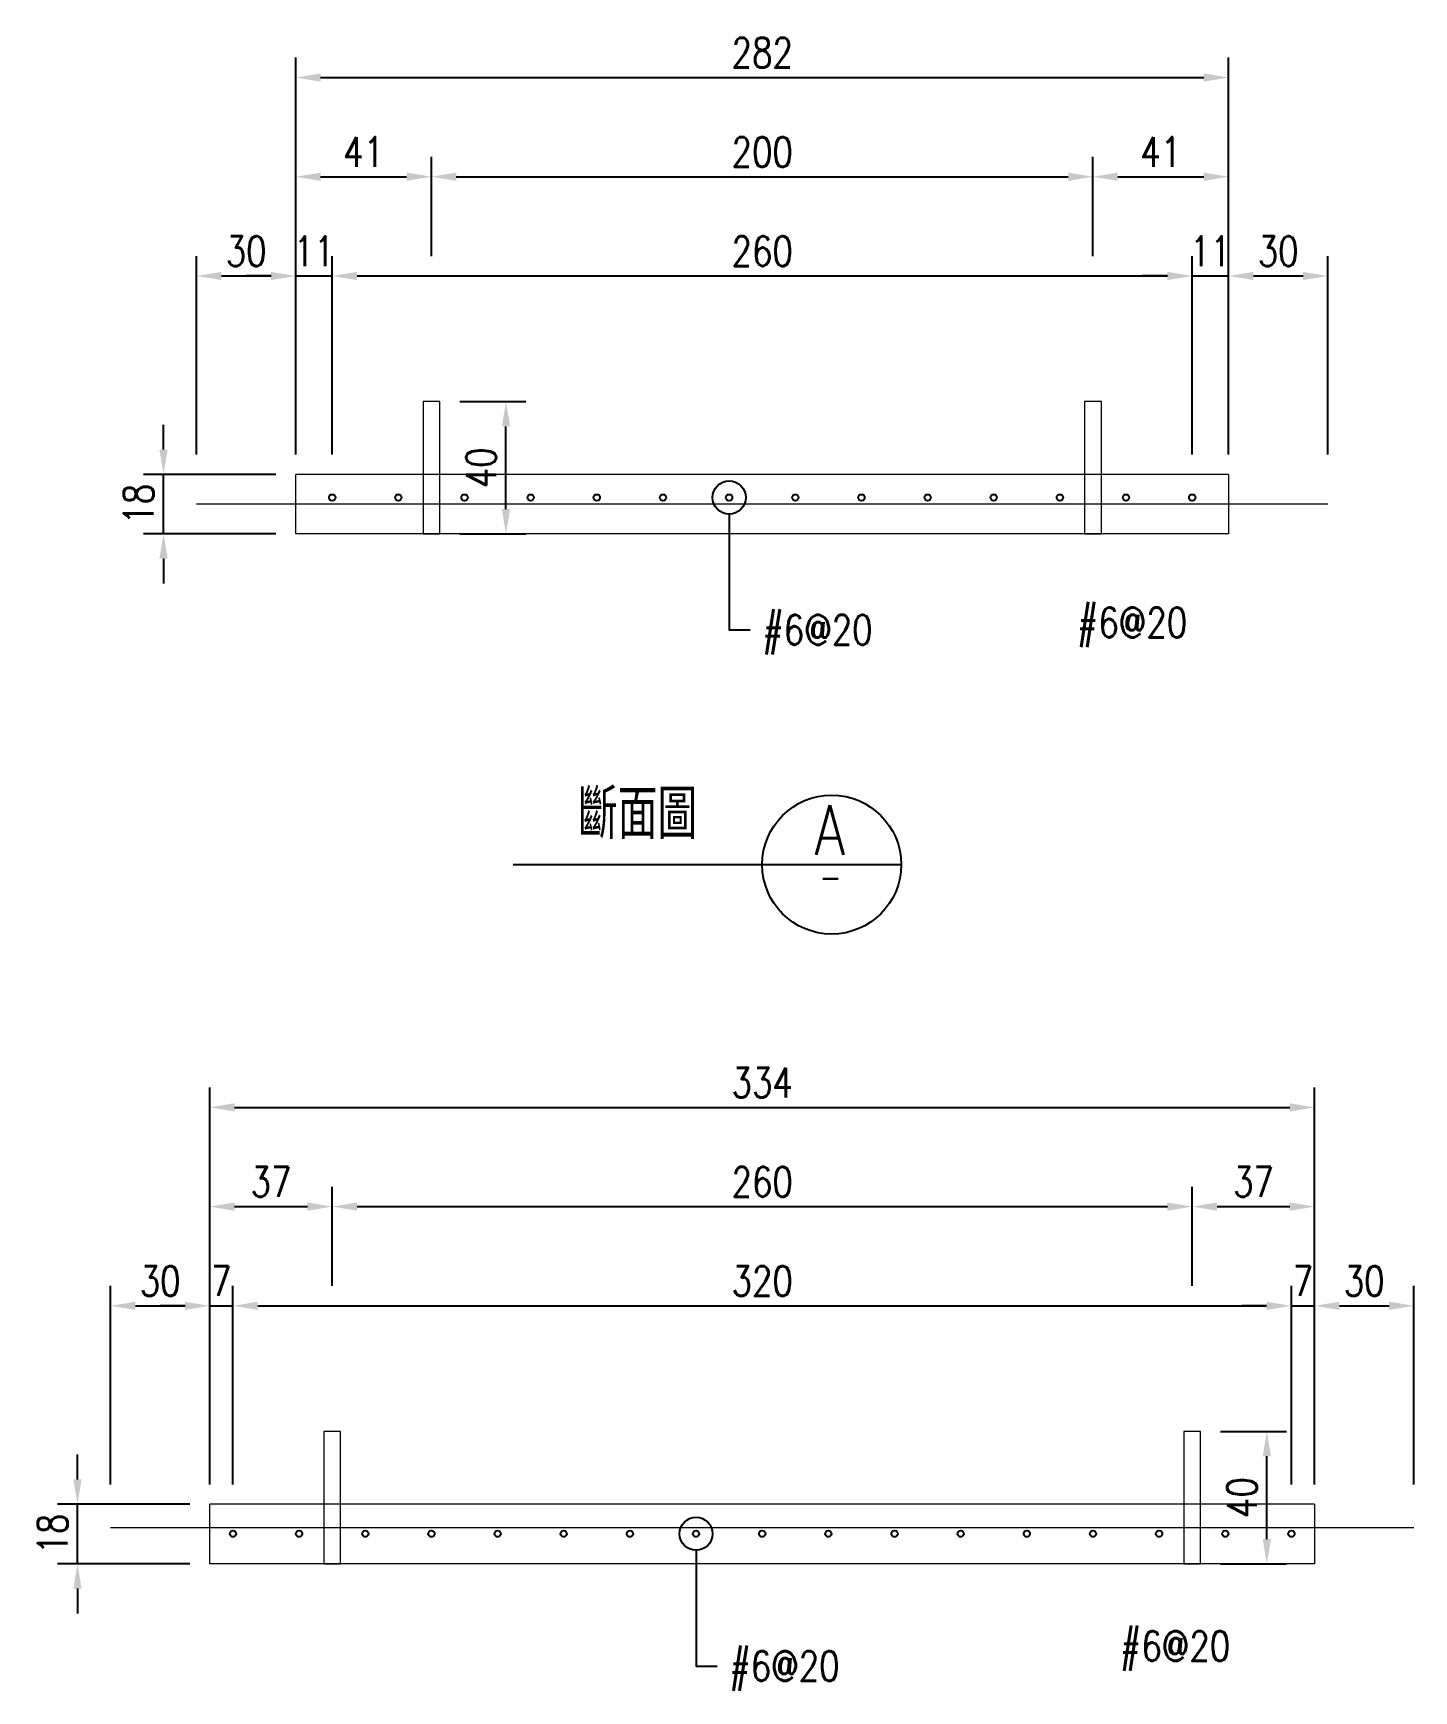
# Model space of a CAD drawing. Extents: x -4754 to 4964, y -19960 to 3841.
# Drawn here: x 415 to 833, y -10178 to -9677 of the extents above; entities that cross this region are included whole.
import ezdxf
from ezdxf.enums import TextEntityAlignment as Align

# ---------------------------------------------------------------- set-up
doc = ezdxf.new("R2010")
doc.units = 0
doc.header["$LTSCALE"] = 3
doc.layers.get('0').update_dxf_attribs({"linetype": 'CONTINUOUS'})
doc.layers.add('HB_0', color=7, linetype='CONTINUOUS', transparency=0.5)
for name, color, linetype in [('HB_DIM', 1, 'CONTINUOUS'), ('HB_TXT_CTEXT', 2, 'CONTINUOUS'), ('PVC_pipe', 4, 'CONTINUOUS'), ('鋼筋', 3, 'CONTINUOUS')]:
    doc.layers.add(name, color=color, linetype=linetype)
doc.styles.get("Standard").update_dxf_attribs({"font": 'ROMANS.shx', "width": 0.8, "bigfont": 'chineset.shx'})
doc.dimstyles.new('30', dxfattribs={"dimscale": 3, "dimtxt": 3, "dimasz": 2.5, "dimexe": 2, "dimexo": 2, "dimgap": 1, "dimtad": 1, "dimdsep": 46, "dimtxsty": 'Standard', "dimcen": 0, "dimclrd": 256, "dimclre": 256, "dimclrt": 2, "dimadec": 0, "dimazin": 0, "dimtfac": 1, "dimtix": 1, "dimtmove": 2, "dimatfit": 3, "dimfxl": 1, "dimtolj": 1, "dimtzin": 0, "dimarcsym": 0})

# ---------------------------------------------------------------- blocks, each defined once
blk = doc.blocks.new('slab_sectionA')
at = {"color": 3, "linetype": 'Continuous'}
for p, q in [((-75.29, 0), (0, 0)), ((0, 0), (42, 0))]:
    blk.add_line(p, q, dxfattribs=at)
at = {"color": 4, "linetype": 'Continuous'}
blk.add_circle((21, 0), 21, dxfattribs=at)
at = {"color": 3, "linetype": 'Continuous', "width": 0.8}
blk.add_text('斷面圖', height=15, rotation=360, dxfattribs=at).set_placement((-37.65, 16.03), align=Align.MIDDLE)
at = {"color": 0, "linetype": 'Continuous', "width": 0.8}
for tag, p, height in [('A', (15.81, 3), 15), ('-', (17.28, -7.5), 7.5)]:
    blk.add_attdef(tag, p, '', height=height, dxfattribs=at)
blk = doc.blocks.new('C')
at = {"color": 3, "linetype": 'Continuous'}
blk.add_circle((0, 0), 1.2, dxfattribs=at)
blk = doc.blocks.new('H_Circle_guide')
at = {"layer": 'HB_TXT_CTEXT', "color": 1, "linetype": 'Continuous'}
blk.add_lwpolyline([(0, -5), (0, -40), (6.37, -40)], dxfattribs=at)
blk.add_circle((0, 0), 5, dxfattribs=at)
at = {"color": 0, "linetype": 'Continuous', "width": 0.8}
blk.add_attdef('A', text='', height=9, dxfattribs=at).set_placement((10.06, -40), align=Align.MIDDLE_LEFT)
blk = doc.blocks.new('H_Arrow_guide')
at = {"layer": 'HB_TXT_CTEXT', "color": 1, "linetype": 'Continuous'}
blk.add_lwpolyline([(0, 0, 0, 2.5, 0), (0, -7.5, 0, 0, 0), (0, -37, 0, 0, 0), (7.5, -37, 0, 0, 0)], format="xyseb", dxfattribs=at)
at = {"color": 0, "linetype": 'Continuous', "width": 0.8}
blk.add_attdef('A', text='', height=9, dxfattribs=at).set_placement((9.65, -35.88), align=Align.MIDDLE_LEFT)
blk = doc.blocks.new('*D157')
at = {"layer": 'HB_DIM', "linetype": 'Continuous', "lineweight": -2}
for p, q in [((494.8, -9804.1), (494.8, -9684.1)), ((776.8, -9804.1), (776.8, -9684.1)), ((502.3, -9690.1), (769.3, -9690.1))]:
    blk.add_line(p, q, dxfattribs=at)
at = {"layer": 'HB_DIM'}
for points in [[(502.3, -9688.85), (502.3, -9691.35), (494.8, -9690.1)], [(769.3, -9691.35), (769.3, -9688.85), (776.8, -9690.1)]]:
    blk.add_solid(points, dxfattribs=at)
at = {"layer": 'HB_DIM', "color": 2, "linetype": 'Continuous', "insert": (635.8, -9682.6), "char_height": 9, "attachment_point": 5, "rotation": 0}
blk.add_mtext('\\A1;282', dxfattribs=at)
blk = doc.blocks.new('*D158')
at = {"layer": 'HB_DIM', "linetype": 'Continuous', "lineweight": -2}
for p, q in [((494.8, -9744.1), (494.8, -9714.1)), ((535.8, -9744.1), (535.8, -9714.1)), ((502.3, -9720.1), (528.3, -9720.1))]:
    blk.add_line(p, q, dxfattribs=at)
at = {"layer": 'HB_DIM'}
for points in [[(502.3, -9718.85), (502.3, -9721.35), (494.8, -9720.1)], [(528.3, -9721.35), (528.3, -9718.85), (535.8, -9720.1)]]:
    blk.add_solid(points, dxfattribs=at)
at = {"layer": 'HB_DIM', "color": 2, "linetype": 'Continuous', "insert": (515.3, -9712.6), "char_height": 9, "attachment_point": 5, "rotation": 0}
blk.add_mtext('\\A1;41', dxfattribs=at)
blk = doc.blocks.new('*D159')
at = {"layer": 'HB_DIM', "linetype": 'Continuous', "lineweight": -2}
for p, q in [((535.8, -9744.1), (535.8, -9714.1)), ((735.8, -9744.1), (735.8, -9714.1)), ((543.3, -9720.1), (728.3, -9720.1))]:
    blk.add_line(p, q, dxfattribs=at)
at = {"layer": 'HB_DIM'}
for points in [[(543.3, -9718.85), (543.3, -9721.35), (535.8, -9720.1)], [(728.3, -9721.35), (728.3, -9718.85), (735.8, -9720.1)]]:
    blk.add_solid(points, dxfattribs=at)
at = {"layer": 'HB_DIM', "color": 2, "linetype": 'Continuous', "insert": (635.8, -9712.6), "char_height": 9, "attachment_point": 5, "rotation": 0}
blk.add_mtext('\\A1;200', dxfattribs=at)
blk = doc.blocks.new('*D160')
at = {"layer": 'HB_DIM', "linetype": 'Continuous', "lineweight": -2}
for p, q in [((735.8, -9744.1), (735.8, -9714.1)), ((776.8, -9744.1), (776.8, -9714.1)), ((743.3, -9720.1), (769.3, -9720.1))]:
    blk.add_line(p, q, dxfattribs=at)
at = {"layer": 'HB_DIM'}
for points in [[(743.3, -9718.85), (743.3, -9721.35), (735.8, -9720.1)], [(769.3, -9721.35), (769.3, -9718.85), (776.8, -9720.1)]]:
    blk.add_solid(points, dxfattribs=at)
at = {"layer": 'HB_DIM', "color": 2, "linetype": 'Continuous', "insert": (756.3, -9712.6), "char_height": 9, "attachment_point": 5, "rotation": 0}
blk.add_mtext('\\A1;41', dxfattribs=at)
blk = doc.blocks.new('*D161')
at = {"layer": 'HB_DIM', "linetype": 'Continuous', "lineweight": -2}
for p, q in [((464.8, -9804.1), (464.8, -9744.1)), ((494.8, -9804.1), (494.8, -9744.1)), ((472.3, -9750.1), (487.3, -9750.1))]:
    blk.add_line(p, q, dxfattribs=at)
at = {"layer": 'HB_DIM'}
for points in [[(472.3, -9748.85), (472.3, -9751.35), (464.8, -9750.1)], [(487.3, -9751.35), (487.3, -9748.85), (494.8, -9750.1)]]:
    blk.add_solid(points, dxfattribs=at)
at = {"layer": 'HB_DIM', "color": 2, "linetype": 'Continuous', "insert": (479.8, -9742.6), "char_height": 9, "attachment_point": 5, "rotation": 0}
blk.add_mtext('\\A1;30', dxfattribs=at)
blk = doc.blocks.new('*D162')
at = {"layer": 'HB_DIM', "linetype": 'Continuous', "lineweight": -2}
for p, q in [((494.8, -9804.1), (494.8, -9744.1)), ((505.8, -9804.1), (505.8, -9744.1)), ((487.3, -9750.1), (479.8, -9750.1)), ((494.8, -9750.1), (505.8, -9750.1)), ((513.3, -9750.1), (520.8, -9750.1))]:
    blk.add_line(p, q, dxfattribs=at)
at = {"layer": 'HB_DIM'}
for points in [[(487.3, -9751.35), (487.3, -9748.85), (494.8, -9750.1)], [(513.3, -9748.85), (513.3, -9751.35), (505.8, -9750.1)]]:
    blk.add_solid(points, dxfattribs=at)
at = {"layer": 'HB_DIM', "color": 2, "linetype": 'Continuous', "insert": (500.3, -9742.6), "char_height": 9, "attachment_point": 5, "rotation": 0}
blk.add_mtext('\\A1;11', dxfattribs=at)
blk = doc.blocks.new('*D163')
at = {"layer": 'HB_DIM', "linetype": 'Continuous', "lineweight": -2}
for p, q in [((505.8, -9804.1), (505.8, -9744.1)), ((765.8, -9804.1), (765.8, -9744.1)), ((513.3, -9750.1), (758.3, -9750.1))]:
    blk.add_line(p, q, dxfattribs=at)
at = {"layer": 'HB_DIM'}
for points in [[(513.3, -9748.85), (513.3, -9751.35), (505.8, -9750.1)], [(758.3, -9751.35), (758.3, -9748.85), (765.8, -9750.1)]]:
    blk.add_solid(points, dxfattribs=at)
at = {"layer": 'HB_DIM', "color": 2, "linetype": 'Continuous', "insert": (635.8, -9742.6), "char_height": 9, "attachment_point": 5, "rotation": 0}
blk.add_mtext('\\A1;260', dxfattribs=at)
blk = doc.blocks.new('*D164')
at = {"layer": 'HB_DIM', "linetype": 'Continuous', "lineweight": -2}
for p, q in [((765.8, -9804.1), (765.8, -9744.1)), ((776.8, -9804.1), (776.8, -9744.1)), ((758.3, -9750.1), (750.8, -9750.1)), ((765.8, -9750.1), (776.8, -9750.1)), ((784.3, -9750.1), (791.8, -9750.1))]:
    blk.add_line(p, q, dxfattribs=at)
at = {"layer": 'HB_DIM'}
for points in [[(758.3, -9751.35), (758.3, -9748.85), (765.8, -9750.1)], [(784.3, -9748.85), (784.3, -9751.35), (776.8, -9750.1)]]:
    blk.add_solid(points, dxfattribs=at)
at = {"layer": 'HB_DIM', "color": 2, "linetype": 'Continuous', "insert": (771.3, -9742.6), "char_height": 9, "attachment_point": 5, "rotation": 0}
blk.add_mtext('\\A1;11', dxfattribs=at)
blk = doc.blocks.new('*D165')
at = {"layer": 'HB_DIM', "linetype": 'Continuous', "lineweight": -2}
for p, q in [((776.8, -9804.1), (776.8, -9744.1)), ((806.8, -9804.1), (806.8, -9744.1)), ((784.3, -9750.1), (799.3, -9750.1))]:
    blk.add_line(p, q, dxfattribs=at)
at = {"layer": 'HB_DIM'}
for points in [[(784.3, -9748.85), (784.3, -9751.35), (776.8, -9750.1)], [(799.3, -9751.35), (799.3, -9748.85), (806.8, -9750.1)]]:
    blk.add_solid(points, dxfattribs=at)
at = {"layer": 'HB_DIM', "color": 2, "linetype": 'Continuous', "insert": (791.8, -9742.6), "char_height": 9, "attachment_point": 5, "rotation": 0}
blk.add_mtext('\\A1;30', dxfattribs=at)
blk = doc.blocks.new('*D166')
at = {"layer": 'HB_DIM', "linetype": 'Continuous', "lineweight": -2}
for p, q in [((454.8, -9802.6), (454.8, -9795.1)), ((488.8, -9810.1), (448.8, -9810.1)), ((454.8, -9828.1), (454.8, -9810.1)), ((488.8, -9828.1), (448.8, -9828.1)), ((454.8, -9835.6), (454.8, -9843.1))]:
    blk.add_line(p, q, dxfattribs=at)
at = {"layer": 'HB_DIM'}
for points in [[(453.55, -9802.6), (456.05, -9802.6), (454.8, -9810.1)], [(456.05, -9835.6), (453.55, -9835.6), (454.8, -9828.1)]]:
    blk.add_solid(points, dxfattribs=at)
at = {"layer": 'HB_DIM', "color": 2, "linetype": 'Continuous', "insert": (447.3, -9819.1), "char_height": 9, "attachment_point": 5, "rotation": 90}
blk.add_mtext('\\A1;18', dxfattribs=at)
blk = doc.blocks.new('*D167')
at = {"layer": 'HB_DIM', "linetype": 'Continuous', "lineweight": -2}
for p, q in [((544.34, -9788.1), (564.34, -9788.1)), ((558.34, -9820.6), (558.34, -9795.6)), ((544.34, -9828.1), (564.34, -9828.1))]:
    blk.add_line(p, q, dxfattribs=at)
at = {"layer": 'HB_DIM'}
for points in [[(559.59, -9795.6), (557.09, -9795.6), (558.34, -9788.1)], [(557.09, -9820.6), (559.59, -9820.6), (558.34, -9828.1)]]:
    blk.add_solid(points, dxfattribs=at)
at = {"layer": 'HB_DIM', "color": 2, "linetype": 'Continuous', "insert": (550.84, -9808.1), "char_height": 9, "attachment_point": 5, "rotation": 90}
blk.add_mtext('\\A1;40', dxfattribs=at)
blk = doc.blocks.new('*D168')
at = {"layer": 'HB_DIM', "linetype": 'Continuous', "lineweight": -2}
for p, q in [((468.8, -10115.49), (468.8, -9995.49)), ((802.8, -10115.49), (802.8, -9995.49)), ((476.3, -10001.49), (795.3, -10001.49))]:
    blk.add_line(p, q, dxfattribs=at)
at = {"layer": 'HB_DIM'}
for points in [[(476.3, -10000.24), (476.3, -10002.74), (468.8, -10001.49)], [(795.3, -10002.74), (795.3, -10000.24), (802.8, -10001.49)]]:
    blk.add_solid(points, dxfattribs=at)
at = {"layer": 'HB_DIM', "color": 2, "linetype": 'Continuous', "insert": (635.8, -9993.99), "char_height": 9, "attachment_point": 5, "rotation": 0}
blk.add_mtext('\\A1;334', dxfattribs=at)
blk = doc.blocks.new('*D169')
at = {"layer": 'HB_DIM', "linetype": 'Continuous', "lineweight": -2}
for p, q in [((468.8, -10055.49), (468.8, -10025.49)), ((505.8, -10055.49), (505.8, -10025.49)), ((476.3, -10031.49), (498.3, -10031.49))]:
    blk.add_line(p, q, dxfattribs=at)
at = {"layer": 'HB_DIM'}
for points in [[(476.3, -10030.24), (476.3, -10032.74), (468.8, -10031.49)], [(498.3, -10032.74), (498.3, -10030.24), (505.8, -10031.49)]]:
    blk.add_solid(points, dxfattribs=at)
at = {"layer": 'HB_DIM', "color": 2, "linetype": 'Continuous', "insert": (487.3, -10023.99), "char_height": 9, "attachment_point": 5, "rotation": 0}
blk.add_mtext('\\A1;37', dxfattribs=at)
blk = doc.blocks.new('*D170')
at = {"layer": 'HB_DIM', "linetype": 'Continuous', "lineweight": -2}
for p, q in [((505.8, -10055.49), (505.8, -10025.49)), ((765.8, -10055.49), (765.8, -10025.49)), ((513.3, -10031.49), (758.3, -10031.49))]:
    blk.add_line(p, q, dxfattribs=at)
at = {"layer": 'HB_DIM'}
for points in [[(513.3, -10030.24), (513.3, -10032.74), (505.8, -10031.49)], [(758.3, -10032.74), (758.3, -10030.24), (765.8, -10031.49)]]:
    blk.add_solid(points, dxfattribs=at)
at = {"layer": 'HB_DIM', "color": 2, "linetype": 'Continuous', "insert": (635.8, -10023.99), "char_height": 9, "attachment_point": 5, "rotation": 0}
blk.add_mtext('\\A1;260', dxfattribs=at)
blk = doc.blocks.new('*D171')
at = {"layer": 'HB_DIM', "linetype": 'Continuous', "lineweight": -2}
for p, q in [((765.8, -10055.49), (765.8, -10025.49)), ((802.8, -10055.49), (802.8, -10025.49)), ((773.3, -10031.49), (795.3, -10031.49))]:
    blk.add_line(p, q, dxfattribs=at)
at = {"layer": 'HB_DIM'}
for points in [[(773.3, -10030.24), (773.3, -10032.74), (765.8, -10031.49)], [(795.3, -10032.74), (795.3, -10030.24), (802.8, -10031.49)]]:
    blk.add_solid(points, dxfattribs=at)
at = {"layer": 'HB_DIM', "color": 2, "linetype": 'Continuous', "insert": (784.3, -10023.99), "char_height": 9, "attachment_point": 5, "rotation": 0}
blk.add_mtext('\\A1;37', dxfattribs=at)
blk = doc.blocks.new('*D172')
at = {"layer": 'HB_DIM', "linetype": 'Continuous', "lineweight": -2}
for p, q in [((438.8, -10115.49), (438.8, -10055.49)), ((468.8, -10115.49), (468.8, -10055.49)), ((446.3, -10061.49), (461.3, -10061.49))]:
    blk.add_line(p, q, dxfattribs=at)
at = {"layer": 'HB_DIM'}
for points in [[(446.3, -10060.24), (446.3, -10062.74), (438.8, -10061.49)], [(461.3, -10062.74), (461.3, -10060.24), (468.8, -10061.49)]]:
    blk.add_solid(points, dxfattribs=at)
at = {"layer": 'HB_DIM', "color": 2, "linetype": 'Continuous', "insert": (453.8, -10053.99), "char_height": 9, "attachment_point": 5, "rotation": 0}
blk.add_mtext('\\A1;30', dxfattribs=at)
blk = doc.blocks.new('*D173')
at = {"layer": 'HB_DIM', "linetype": 'Continuous', "lineweight": -2}
for p, q in [((468.8, -10115.49), (468.8, -10055.49)), ((475.8, -10115.49), (475.8, -10055.49)), ((461.3, -10061.49), (453.8, -10061.49)), ((468.8, -10061.49), (475.8, -10061.49)), ((483.3, -10061.49), (490.8, -10061.49))]:
    blk.add_line(p, q, dxfattribs=at)
at = {"layer": 'HB_DIM'}
for points in [[(461.3, -10062.74), (461.3, -10060.24), (468.8, -10061.49)], [(483.3, -10060.24), (483.3, -10062.74), (475.8, -10061.49)]]:
    blk.add_solid(points, dxfattribs=at)
at = {"layer": 'HB_DIM', "color": 2, "linetype": 'Continuous', "insert": (472.3, -10053.99), "char_height": 9, "attachment_point": 5, "rotation": 0}
blk.add_mtext('\\A1;7', dxfattribs=at)
blk = doc.blocks.new('*D174')
at = {"layer": 'HB_DIM', "linetype": 'Continuous', "lineweight": -2}
for p, q in [((475.8, -10115.49), (475.8, -10055.49)), ((795.8, -10115.49), (795.8, -10055.49)), ((483.3, -10061.49), (788.3, -10061.49))]:
    blk.add_line(p, q, dxfattribs=at)
at = {"layer": 'HB_DIM'}
for points in [[(483.3, -10060.24), (483.3, -10062.74), (475.8, -10061.49)], [(788.3, -10062.74), (788.3, -10060.24), (795.8, -10061.49)]]:
    blk.add_solid(points, dxfattribs=at)
at = {"layer": 'HB_DIM', "color": 2, "linetype": 'Continuous', "insert": (635.8, -10053.99), "char_height": 9, "attachment_point": 5, "rotation": 0}
blk.add_mtext('\\A1;320', dxfattribs=at)
blk = doc.blocks.new('*D175')
at = {"layer": 'HB_DIM', "linetype": 'Continuous', "lineweight": -2}
for p, q in [((795.8, -10115.49), (795.8, -10055.49)), ((802.8, -10115.49), (802.8, -10055.49)), ((788.3, -10061.49), (780.8, -10061.49)), ((795.8, -10061.49), (802.8, -10061.49)), ((810.3, -10061.49), (817.8, -10061.49))]:
    blk.add_line(p, q, dxfattribs=at)
at = {"layer": 'HB_DIM'}
for points in [[(788.3, -10062.74), (788.3, -10060.24), (795.8, -10061.49)], [(810.3, -10060.24), (810.3, -10062.74), (802.8, -10061.49)]]:
    blk.add_solid(points, dxfattribs=at)
at = {"layer": 'HB_DIM', "color": 2, "linetype": 'Continuous', "insert": (799.3, -10053.99), "char_height": 9, "attachment_point": 5, "rotation": 0}
blk.add_mtext('\\A1;7', dxfattribs=at)
blk = doc.blocks.new('*D176')
at = {"layer": 'HB_DIM', "linetype": 'Continuous', "lineweight": -2}
for p, q in [((802.8, -10115.49), (802.8, -10055.49)), ((832.8, -10115.49), (832.8, -10055.49)), ((810.3, -10061.49), (825.3, -10061.49))]:
    blk.add_line(p, q, dxfattribs=at)
at = {"layer": 'HB_DIM'}
for points in [[(810.3, -10060.24), (810.3, -10062.74), (802.8, -10061.49)], [(825.3, -10062.74), (825.3, -10060.24), (832.8, -10061.49)]]:
    blk.add_solid(points, dxfattribs=at)
at = {"layer": 'HB_DIM', "color": 2, "linetype": 'Continuous', "insert": (817.8, -10053.99), "char_height": 9, "attachment_point": 5, "rotation": 0}
blk.add_mtext('\\A1;30', dxfattribs=at)
blk = doc.blocks.new('*D177')
at = {"layer": 'HB_DIM', "linetype": 'Continuous', "lineweight": -2}
for p, q in [((428.8, -10113.99), (428.8, -10106.49)), ((462.8, -10121.49), (422.8, -10121.49)), ((428.8, -10139.49), (428.8, -10121.49)), ((462.8, -10139.49), (422.8, -10139.49)), ((428.8, -10146.99), (428.8, -10154.49))]:
    blk.add_line(p, q, dxfattribs=at)
at = {"layer": 'HB_DIM'}
for points in [[(427.55, -10113.99), (430.05, -10113.99), (428.8, -10121.49)], [(430.05, -10146.99), (427.55, -10146.99), (428.8, -10139.49)]]:
    blk.add_solid(points, dxfattribs=at)
at = {"layer": 'HB_DIM', "color": 2, "linetype": 'Continuous', "insert": (421.3, -10130.49), "char_height": 9, "attachment_point": 5, "rotation": 90}
blk.add_mtext('\\A1;18', dxfattribs=at)
blk = doc.blocks.new('*D178')
at = {"layer": 'HB_DIM', "linetype": 'Continuous', "lineweight": -2}
for p, q in [((774.34, -10099.49), (794.34, -10099.49)), ((788.34, -10131.99), (788.34, -10106.99)), ((774.34, -10139.49), (794.34, -10139.49))]:
    blk.add_line(p, q, dxfattribs=at)
at = {"layer": 'HB_DIM'}
for points in [[(789.59, -10106.99), (787.09, -10106.99), (788.34, -10099.49)], [(787.09, -10131.99), (789.59, -10131.99), (788.34, -10139.49)]]:
    blk.add_solid(points, dxfattribs=at)
at = {"layer": 'HB_DIM', "color": 2, "linetype": 'Continuous', "insert": (780.84, -10119.49), "char_height": 9, "attachment_point": 5, "rotation": 90}
blk.add_mtext('\\A1;40', dxfattribs=at)

msp = doc.modelspace()

# ---------------------------------------------------------------- linework, layer by layer
at = {"layer": 'HB_0', "lineweight": 5}
for p, q in [((776.799, -9810.095), (494.799, -9810.095)), ((494.799, -9828.095), (494.799, -9810.095)), ((776.799, -9810.095), (776.799, -9828.095)), ((776.799, -9828.095), (494.799, -9828.095)), ((802.799, -10121.495), (468.799, -10121.495)), ((468.799, -10139.495), (468.799, -10121.495)), ((802.799, -10121.495), (802.799, -10139.495)), ((802.799, -10139.495), (468.799, -10139.495))]:
    msp.add_line(p, q, dxfattribs=at)
at = {"layer": 'PVC_pipe', "lineweight": 5}
for points in [[(533.259, -9828.095), (538.339, -9828.095), (538.339, -9788.095), (533.259, -9788.095), (533.259, -9828.095)], [(733.259, -9828.095), (738.339, -9828.095), (738.339, -9788.095), (733.259, -9788.095), (733.259, -9828.095)], [(503.259, -10139.495), (508.339, -10139.495), (508.339, -10099.495), (503.259, -10099.495), (503.259, -10139.495)], [(763.259, -10139.495), (768.339, -10139.495), (768.339, -10099.495), (763.259, -10099.495), (763.259, -10139.495)]]:
    msp.add_lwpolyline(points, dxfattribs=at)
at = {"layer": '鋼筋', "lineweight": 5}
for p, q in [((464.799, -9819.005, -10), (631.799, -9819.005, -10)), ((464.799, -9819.005, 10), (631.799, -9819.005, 10)), ((631.799, -9819.005, -10), (635.799, -9819.005, -10)), ((631.799, -9819.005, 10), (635.799, -9819.005, 10)), ((635.799, -9819.005, -10), (639.799, -9819.005, -10)), ((635.799, -9819.005, 10), (639.799, -9819.005, 10)), ((639.799, -9819.005, -10), (806.799, -9819.005, -10)), ((639.799, -9819.005, 10), (806.799, -9819.005, 10)), ((438.799, -10128.495, 10), (626.799, -10128.495, 10)), ((438.799, -10128.495, -10), (626.799, -10128.495, -10)), ((626.799, -10128.495, 10), (635.799, -10128.495, 10)), ((626.799, -10128.495, -10), (635.799, -10128.495, -10)), ((635.799, -10128.495, 10), (644.799, -10128.495, 10)), ((635.799, -10128.495, -10), (644.799, -10128.495, -10)), ((644.799, -10128.495, 10), (832.799, -10128.495, 10)), ((644.799, -10128.495, -10), (832.799, -10128.495, -10))]:
    msp.add_line(p, q, dxfattribs=at)

# ---------------------------------------------------------------- block references
at = {"layer": 'HB_TXT_CTEXT', "color": 0, "linetype": 'Continuous'}
for name, p in [('H_Circle_guide', (625.799, -9817.095)), ('H_Arrow_guide', (721.299, -9819.005, -10)), ('H_Arrow_guide', (721.299, -9819.005, 10)), ('H_Circle_guide', (615.799, -10130.405)), ('H_Arrow_guide', (734.299, -10128.495, 10)), ('H_Arrow_guide', (734.299, -10128.495, -10))]:
    msp.add_blockref(name, p, dxfattribs=at).add_auto_attribs({'A': '#6@20'})
at = {"layer": 'HB_TXT_CTEXT', "color": 0, "linetype": 'Continuous', "rotation": 360}
msp.add_blockref('slab_sectionA', (635.799, -9928.095), dxfattribs=at).add_auto_attribs({'A': 'A', '-': '-'})
at = {"layer": '鋼筋', "linetype": 'Continuous', "xscale": 0.7958333333333333, "yscale": 0.7958333333333333, "zscale": 0.7958333333333333}
for p in [(505.799, -9817.095), (525.799, -9817.095), (545.799, -9817.095), (565.799, -9817.095), (585.799, -9817.095), (605.799, -9817.095), (625.799, -9817.095), (645.799, -9817.095), (665.799, -9817.095), (685.799, -9817.095), (705.799, -9817.095), (725.799, -9817.095), (745.799, -9817.095), (765.799, -9817.095), (475.799, -10130.405), (495.799, -10130.405), (515.799, -10130.405), (535.799, -10130.405), (555.799, -10130.405), (575.799, -10130.405), (595.799, -10130.405), (615.799, -10130.405), (635.799, -10130.405), (655.799, -10130.405), (675.799, -10130.405), (695.799, -10130.405), (715.799, -10130.405), (735.799, -10130.405), (755.799, -10130.405), (775.799, -10130.405), (795.799, -10130.405)]:
    msp.add_blockref('C', p, dxfattribs=at)

# ---------------------------------------------------------------- dimensions: what is measured, and where the dimension line sits
at = {"layer": 'HB_DIM', "linetype": 'Continuous'}
for base, p1, p2, angle, override, picture, middle in [((776.799, -9690.095), (494.799, -9810.095), (776.799, -9810.095), 0, {"dimpost": '<>'}, '*D157', (635.799, -9682.595)), ((535.799, -9720.095), (494.799, -9750.095), (535.799, -9750.095), 0, {"dimpost": '<>'}, '*D158', (515.299, -9712.595)), ((735.799, -9720.095), (535.799, -9750.095), (735.799, -9750.095), 0, {"dimpost": '<>'}, '*D159', (635.799, -9712.595)), ((776.799, -9720.095), (735.799, -9750.095), (776.799, -9750.095), 0, {"dimpost": '<>'}, '*D160', (756.299, -9712.595)), ((494.799, -9750.095), (464.799, -9810.095, -10), (494.799, -9810.095), 0, {"dimpost": '<>'}, '*D161', (479.799, -9742.595)), ((505.799, -9750.095), (494.799, -9810.095), (505.799, -9810.095), 0, {"dimpost": '<>'}, '*D162', (500.299, -9742.595)), ((765.799, -9750.095), (505.799, -9810.095), (765.799, -9810.095), 0, {"dimpost": '<>'}, '*D163', (635.799, -9742.595)), ((776.799, -9750.095), (765.799, -9810.095), (776.799, -9810.095), 0, {"dimpost": '<>'}, '*D164', (771.299, -9742.595)), ((806.799, -9750.095), (776.799, -9810.095), (806.799, -9810.095, -10), 0, {"dimpost": '<>'}, '*D165', (791.799, -9742.595)), ((558.339, -9788.095), (538.339, -9828.095), (538.339, -9788.095), 90, {"dimtad": 4, "dimpost": '<>'}, '*D167', (550.839, -9808.095)), ((454.799, -9810.095), (494.799, -9828.095), (494.799, -9810.095), 90, {"dimtad": 4, "dimpost": '<>'}, '*D166', (447.299, -9819.095)), ((802.799, -10001.495), (468.799, -10121.495), (802.799, -10121.495), 0, {"dimpost": '<>'}, '*D168', (635.799, -9993.995)), ((505.799, -10031.495), (468.799, -10061.495), (505.799, -10061.495), 0, {"dimpost": '<>'}, '*D169', (487.299, -10023.995)), ((765.799, -10031.495), (505.799, -10061.495), (765.799, -10061.495), 0, {"dimpost": '<>'}, '*D170', (635.799, -10023.995)), ((802.799, -10031.495), (765.799, -10061.495), (802.799, -10061.495), 0, {"dimpost": '<>'}, '*D171', (784.299, -10023.995)), ((468.799, -10061.495), (438.799, -10121.495, 10), (468.799, -10121.495), 0, {"dimpost": '<>'}, '*D172', (453.799, -10053.995)), ((475.799, -10061.495), (468.799, -10121.495), (475.799, -10121.495), 0, {"dimpost": '<>'}, '*D173', (472.299, -10053.995)), ((795.799, -10061.495), (475.799, -10121.495), (795.799, -10121.495), 0, {"dimpost": '<>'}, '*D174', (635.799, -10053.995)), ((802.799, -10061.495), (795.799, -10121.495), (802.799, -10121.495), 0, {"dimpost": '<>'}, '*D175', (799.299, -10053.995)), ((832.799, -10061.495), (802.799, -10121.495), (832.799, -10121.495, 10), 0, {"dimpost": '<>'}, '*D176', (817.799, -10053.995)), ((788.339, -10099.495), (768.339, -10139.495), (768.339, -10099.495), 90, {"dimtad": 4, "dimpost": '<>'}, '*D178', (780.839, -10119.495)), ((428.799, -10121.495), (468.799, -10139.495), (468.799, -10121.495), 90, {"dimtad": 4, "dimpost": '<>'}, '*D177', (421.299, -10130.495))]:
    dim = msp.add_linear_dim(base=base, p1=p1, p2=p2, angle=angle, dimstyle='30', override=override, dxfattribs=at)
    dim.commit()
    dim.dimension.update_dxf_attribs({"geometry": picture, "text_midpoint": middle})

doc.saveas('drawing.dxf')
